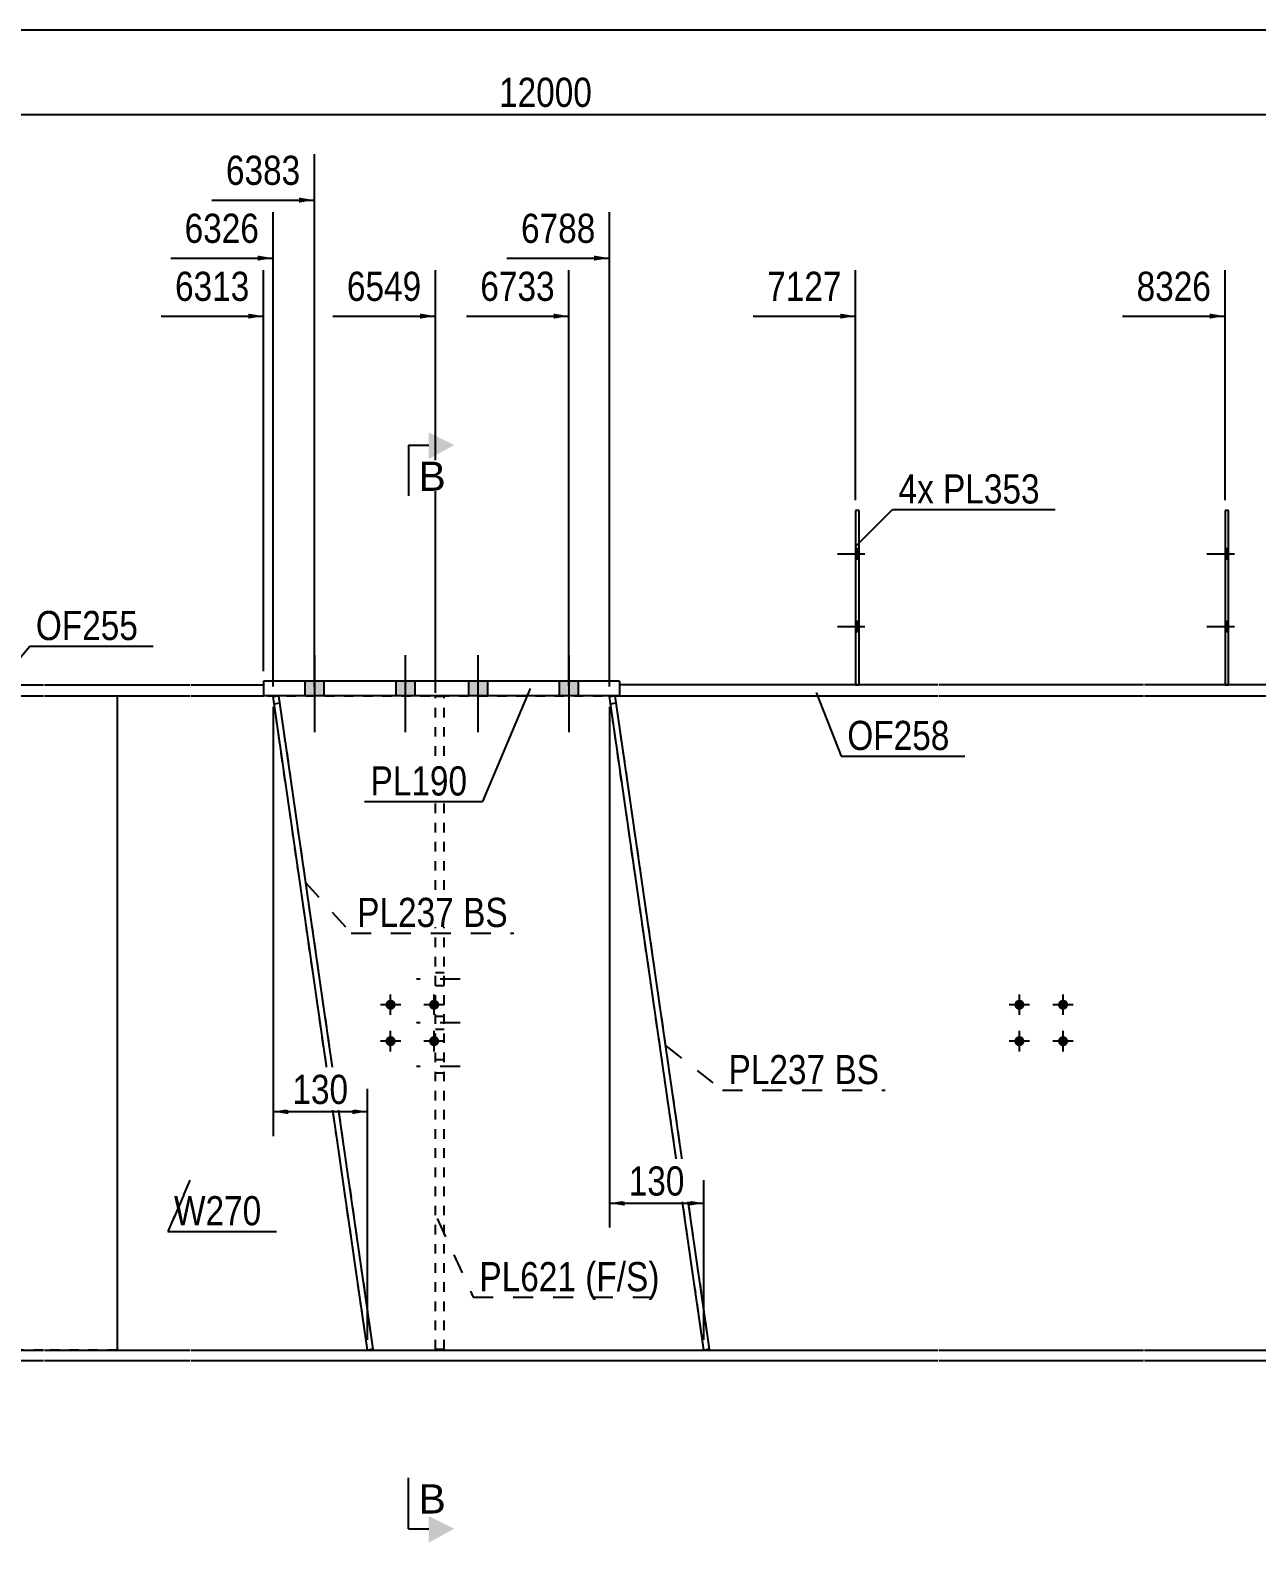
# Model space of a CAD drawing. Header units: millimetres. Extents: x -248 to 165, y -164 to 123.
# Drawn here: x -82.5 to 38.1, y -26.1 to 122.5 of the extents above; entities that cross this region are included whole.
import ezdxf

# ---------------------------------------------------------------- set-up
doc = ezdxf.new("R2010")
doc.units = ezdxf.units.MM
doc.linetypes.add('DXK_LINE_DOT1', pattern=[1.8814, 0.9407, -0.9407])
doc.linetypes.add('DXK_LINE_DOT2', pattern=[3.9198, 1.9599, -1.9599])
doc.styles.add('Arial', font='ARIAL.TTF', dxfattribs={"height": 0.2})
doc.styles.add('Arial Narrow', font='ARIALN.TTF', dxfattribs={"height": 0.2})

# ---------------------------------------------------------------- blocks, each defined once
blk = doc.blocks.new('Unknown-623355629-1210')
at = {"color": 5, "linetype": 'Continuous'}
blk.add_line((164.92, 122.54), (-245.08, 122.54), dxfattribs=at)
blk = doc.blocks.new('Bolt-623355629-1814 - 1758')
at = {"linetype": 'Continuous'}
for points in [[(-53.62, 58.57), (-55.48, 58.57), (-55.48, 57.14), (-53.62, 57.14)], [(-53.62, 58.57), (-55.48, 58.57), (-55.48, 57.14), (-53.62, 57.14)], [(-44.69, 58.57), (-46.55, 58.57), (-46.55, 57.14), (-44.69, 57.14)], [(-44.69, 58.57), (-46.55, 58.57), (-46.55, 57.14), (-44.69, 57.14)], [(-37.55, 58.57), (-39.41, 58.57), (-39.41, 57.14), (-37.55, 57.14)], [(-37.55, 58.57), (-39.41, 58.57), (-39.41, 57.14), (-37.55, 57.14)], [(-28.62, 58.57), (-30.48, 58.57), (-30.48, 57.14), (-28.62, 57.14)], [(-28.62, 58.57), (-30.48, 58.57), (-30.48, 57.14), (-28.62, 57.14)]]:
    blk.add_hatch(color=3, dxfattribs=at).paths.add_polyline_path(points)
at = {"color": 3, "linetype": 'Continuous'}
for p, q in [((-54.55, 61.14), (-54.55, 53.57)), ((-54.55, 61.14), (-54.55, 53.57)), ((-45.62, 61.14), (-45.62, 53.57)), ((-45.62, 61.14), (-45.62, 53.57)), ((-38.48, 61.14), (-38.48, 53.57)), ((-38.48, 61.14), (-38.48, 53.57)), ((-29.55, 61.14), (-29.55, 53.57)), ((-29.55, 61.14), (-29.55, 53.57)), ((-55.48, 58.57), (-55.48, 57.14)), ((-55.48, 58.57), (-55.48, 57.14)), ((-53.62, 58.57), (-53.62, 57.14)), ((-53.62, 58.57), (-53.62, 57.14)), ((-46.55, 58.57), (-46.55, 57.14)), ((-46.55, 58.57), (-46.55, 57.14)), ((-44.69, 58.57), (-44.69, 57.14)), ((-44.69, 58.57), (-44.69, 57.14)), ((-39.41, 58.57), (-39.41, 57.14)), ((-39.41, 58.57), (-39.41, 57.14)), ((-37.55, 58.57), (-37.55, 57.14)), ((-37.55, 58.57), (-37.55, 57.14)), ((-30.48, 58.57), (-30.48, 57.14)), ((-30.48, 58.57), (-30.48, 57.14)), ((-28.62, 58.57), (-28.62, 57.14)), ((-28.62, 58.57), (-28.62, 57.14))]:
    blk.add_line(p, q, dxfattribs=at)
blk = doc.blocks.new('Part-623355629-1781 - 1758')
at = {"color": 7, "linetype": 'DXK_LINE_DOT1'}
for p, q in [((-58.61, 57.06), (-58.04, 57.14)), ((-49.33, -7.14), (-58.61, 57.06)), ((-48.76, -7.06), (-58.04, 57.14)), ((-58.51, 56.35), (-57.94, 56.44)), ((-48.76, -7.06), (-49.33, -7.14))]:
    blk.add_line(p, q, dxfattribs=at)
blk = doc.blocks.new('Part-623355629-1786 - 1758')
at = {"color": 7, "linetype": 'DXK_LINE_DOT1'}
for p, q in [((-25.56, 57.06), (-24.99, 57.14)), ((-16.27, -7.14), (-25.56, 57.06)), ((-15.71, -7.06), (-24.99, 57.14)), ((-25.45, 56.35), (-24.89, 56.44)), ((-15.71, -7.06), (-16.27, -7.14))]:
    blk.add_line(p, q, dxfattribs=at)
blk = doc.blocks.new('Part-623355629-1808 - 1758')
at = {"color": 2, "linetype": 'Continuous'}
for p, q in [((-58.04, 57.14), (-58.61, 57.06)), ((-49.33, -7.14), (-58.61, 57.06)), ((-48.76, -7.06), (-58.04, 57.14)), ((-48.76, -7.06), (-49.33, -7.14))]:
    blk.add_line(p, q, dxfattribs=at)
blk = doc.blocks.new('Part-623355629-2319 - 1758')
at = {"color": 2, "linetype": 'Continuous'}
for p, q in [((35.29, 75.36), (34.94, 75.36)), ((34.94, 75.36), (34.94, 58.21)), ((35.29, 58.21), (35.29, 75.36))]:
    blk.add_line(p, q, dxfattribs=at)
at = {"color": 7, "linetype": 'DXK_LINE_DOT1'}
blk.add_line((34.94, 58.21), (35.29, 58.21), dxfattribs=at)
blk = doc.blocks.new('Part-623355629-1813 - 1758')
at = {"color": 2, "linetype": 'Continuous'}
for p, q in [((-24.99, 57.14), (-25.56, 57.06)), ((-16.27, -7.14), (-25.56, 57.06)), ((-15.71, -7.06), (-24.99, 57.14)), ((-15.71, -7.06), (-16.27, -7.14))]:
    blk.add_line(p, q, dxfattribs=at)
blk = doc.blocks.new('Part-623355629-1836 - 1758')
at = {"color": 2, "linetype": 'Continuous'}
for p, q in [((-24.55, 58.57), (-59.55, 58.57)), ((-59.55, 58.57), (-59.55, 57.14)), ((-24.55, 58.57), (-24.55, 57.14)), ((-24.55, 57.14), (-59.55, 57.14))]:
    blk.add_line(p, q, dxfattribs=at)
blk = doc.blocks.new('Part-623355629-1841 - 1758')
at = {"color": 2, "linetype": 'Continuous'}
for p, q in [((-88.32, 58.21), (-88.32, 57.14)), ((-88.32, 58.21), (-81.18, 58.21)), ((-81.08, 58.21), (-66.79, 58.21)), ((-66.69, 58.21), (-59.55, 58.21)), ((-88.32, 57.14), (-81.18, 57.14)), ((-81.08, 57.14), (-66.79, 57.14)), ((-66.69, 57.14), (-59.55, 57.14))]:
    blk.add_line(p, q, dxfattribs=at)
at = {"color": 7, "linetype": 'DXK_LINE_DOT1'}
blk.add_line((-59.55, 58.21), (-59.55, 57.14), dxfattribs=at)
blk = doc.blocks.new('Part-623355629-1899 - 1758')
at = {"color": 7, "linetype": 'DXK_LINE_DOT1'}
for p, q in [((-211.43, 57.14), (-172.14, 57.14)), ((-211.43, -7.14), (-211.43, 57.14)), ((-172.04, 57.14), (-149.16, 57.14)), ((-149.06, 57.14), (-128.48, 57.14)), ((-128.38, 57.14), (-108.24, 57.14)), ((-108.14, 57.14), (-81.18, 57.14)), ((-81.08, 57.14), (-73.94, 57.14)), ((-172.14, -7.14), (-211.43, -7.14)), ((-149.16, -7.14), (-172.04, -7.14)), ((-128.48, -7.14), (-149.06, -7.14)), ((-108.24, -7.14), (-128.38, -7.14)), ((-81.18, -7.14), (-108.14, -7.14)), ((-73.94, -7.14), (-81.08, -7.14))]:
    blk.add_line(p, q, dxfattribs=at)
at = {"color": 2, "linetype": 'Continuous'}
blk.add_line((-73.94, 57.14), (-73.94, -7.14), dxfattribs=at)
blk = doc.blocks.new('Part-623355629-2314 - 1758')
at = {"color": 2, "linetype": 'Continuous'}
for p, q in [((-1.01, 75.36), (-1.37, 75.36)), ((-1.37, 75.36), (-1.37, 58.21)), ((-1.01, 58.21), (-1.01, 75.36))]:
    blk.add_line(p, q, dxfattribs=at)
at = {"color": 7, "linetype": 'DXK_LINE_DOT1'}
blk.add_line((-1.37, 58.21), (-1.01, 58.21), dxfattribs=at)
blk = doc.blocks.new('Part-623355629-2201 - 1758')
at = {"color": 7, "linetype": 'DXK_LINE_DOT1'}
for p, q in [((-73.94, 57.14), (-73.94, -7.14)), ((-73.94, 57.14), (-66.79, 57.14)), ((-66.69, 57.14), (6.71, 57.14)), ((6.81, 57.14), (26.94, 57.14)), ((27.04, 57.14), (43.01, 57.14)), ((43.11, 57.14), (57.39, 57.14)), ((57.49, 57.14), (77.63, 57.14)), ((77.73, 57.14), (93.7, 57.14)), ((93.8, 57.14), (113.94, 57.14)), ((114.04, 57.14), (130.18, 57.14)), ((130.28, 57.14), (148.14, 57.14)), ((148.14, 57.14), (148.14, -7.14)), ((-73.94, -7.14), (-66.79, -7.14)), ((-66.69, -7.14), (6.71, -7.14)), ((6.81, -7.14), (26.94, -7.14)), ((27.04, -7.14), (43.01, -7.14)), ((43.11, -7.14), (57.39, -7.14)), ((57.49, -7.14), (77.63, -7.14)), ((77.73, -7.14), (93.7, -7.14)), ((93.8, -7.14), (113.94, -7.14)), ((114.04, -7.14), (121.75, -7.14)), ((122.11, -7.14), (130.18, -7.14)), ((130.28, -7.14), (148.14, -7.14))]:
    blk.add_line(p, q, dxfattribs=at)
blk = doc.blocks.new('Part-623355629-2044 - 1758')
at = {"color": 2, "linetype": 'Continuous'}
for p, q in [((-88.32, -8.21), (-88.32, -7.14)), ((-88.32, -7.14), (-81.18, -7.14)), ((-81.08, -7.14), (-66.79, -7.14)), ((-66.69, -7.14), (6.71, -7.14)), ((6.81, -7.14), (26.94, -7.14)), ((27.04, -7.14), (43.01, -7.14)), ((43.11, -7.14), (50.25, -7.14)), ((50.25, -7.14), (50.25, -8.21)), ((-81.18, -8.21), (-88.32, -8.21)), ((-66.79, -8.21), (-81.08, -8.21)), ((6.71, -8.21), (-66.69, -8.21)), ((26.94, -8.21), (6.81, -8.21)), ((43.01, -8.21), (27.04, -8.21)), ((50.25, -8.21), (43.11, -8.21))]:
    blk.add_line(p, q, dxfattribs=at)
blk = doc.blocks.new('Part-623355629-2066 - 1758')
at = {"color": 2, "linetype": 'Continuous'}
for p, q in [((6.71, 58.21), (-24.55, 58.21)), ((26.94, 58.21), (6.81, 58.21)), ((43.01, 58.21), (27.04, 58.21)), ((50.25, 58.21), (43.11, 58.21)), ((50.25, 57.14), (50.25, 58.21)), ((-24.55, 57.14), (6.71, 57.14)), ((6.81, 57.14), (26.94, 57.14)), ((27.04, 57.14), (43.01, 57.14)), ((43.11, 57.14), (50.25, 57.14))]:
    blk.add_line(p, q, dxfattribs=at)
at = {"color": 7, "linetype": 'DXK_LINE_DOT1'}
blk.add_line((-24.55, 58.21), (-24.55, 57.14), dxfattribs=at)
blk = doc.blocks.new('Part-623355629-2351 - 1758')
at = {"color": 7, "linetype": 'DXK_LINE_DOT1'}
for p, q in [((-41.8, 57.07), (-42.66, 57.07)), ((-42.66, -7.07), (-42.66, 57.07)), ((-41.8, -7.07), (-41.8, 57.07)), ((-41.8, -7.07), (-42.66, -7.07))]:
    blk.add_line(p, q, dxfattribs=at)
blk = doc.blocks.new('Bolt-623355629-2357 - 1758')
at = {"linetype": 'Continuous'}
for points in [[(14.23, 26.79, -1), (15.23, 26.79, -1)], [(18.52, 26.79, -1), (19.52, 26.79, -1)], [(14.23, 23.21, -1), (15.23, 23.21, -1)], [(18.52, 23.21, -1), (19.52, 23.21, -1)]]:
    blk.add_hatch(color=3, dxfattribs=at).paths.add_polyline_path(points)
at = {"color": 3, "linetype": 'Continuous'}
for p, q in [((15.73, 26.79), (13.73, 26.79)), ((14.73, 25.79), (14.73, 27.79)), ((20.02, 26.79), (18.02, 26.79)), ((19.02, 25.79), (19.02, 27.79)), ((14.73, 22.21), (14.73, 24.21)), ((19.02, 22.21), (19.02, 24.21)), ((15.73, 23.21), (13.73, 23.21)), ((20.02, 23.21), (18.02, 23.21))]:
    blk.add_line(p, q, dxfattribs=at)
blk = doc.blocks.new('Bolt-623355629-2365 - 1758')
at = {"linetype": 'Continuous'}
for points in [[(-1.01, 70.57), (-1.01, 71.57), (-1.37, 71.57), (-1.37, 70.57)], [(-1.01, 70.57), (-1.01, 71.57), (-1.37, 71.57), (-1.37, 70.57)], [(-1.01, 63.43), (-1.01, 64.43), (-1.37, 64.43), (-1.37, 63.43)], [(-1.01, 63.43), (-1.01, 64.43), (-1.37, 64.43), (-1.37, 63.43)]]:
    blk.add_hatch(color=3, dxfattribs=at).paths.add_polyline_path(points)
at = {"color": 3, "linetype": 'Continuous'}
for p, q in [((-1.01, 71.57), (-1.37, 71.57)), ((-1.01, 71.57), (-1.37, 71.57)), ((-0.44, 71.07), (-3.15, 71.07)), ((-0.44, 71.07), (-3.15, 71.07)), ((-1.01, 70.57), (-1.37, 70.57)), ((-1.01, 70.57), (-1.37, 70.57)), ((-0.44, 63.93), (-3.15, 63.93)), ((-0.44, 63.93), (-3.15, 63.93)), ((-1.01, 64.43), (-1.37, 64.43)), ((-1.01, 64.43), (-1.37, 64.43)), ((-1.01, 63.43), (-1.37, 63.43)), ((-1.01, 63.43), (-1.37, 63.43))]:
    blk.add_line(p, q, dxfattribs=at)
blk = doc.blocks.new('Bolt-623355629-2366 - 1758')
at = {"linetype": 'Continuous'}
for points in [[(35.29, 70.57), (35.29, 71.57), (34.94, 71.57), (34.94, 70.57)], [(35.29, 70.57), (35.29, 71.57), (34.94, 71.57), (34.94, 70.57)], [(35.29, 63.43), (35.29, 64.43), (34.94, 64.43), (34.94, 63.43)], [(35.29, 63.43), (35.29, 64.43), (34.94, 64.43), (34.94, 63.43)]]:
    blk.add_hatch(color=3, dxfattribs=at).paths.add_polyline_path(points)
at = {"color": 3, "linetype": 'Continuous'}
for p, q in [((35.29, 71.57), (34.94, 71.57)), ((35.29, 71.57), (34.94, 71.57)), ((35.87, 71.07), (33.15, 71.07)), ((35.87, 71.07), (33.15, 71.07)), ((35.29, 70.57), (34.94, 70.57)), ((35.29, 70.57), (34.94, 70.57)), ((35.87, 63.93), (33.15, 63.93)), ((35.87, 63.93), (33.15, 63.93)), ((35.29, 64.43), (34.94, 64.43)), ((35.29, 64.43), (34.94, 64.43)), ((35.29, 63.43), (34.94, 63.43)), ((35.29, 63.43), (34.94, 63.43))]:
    blk.add_line(p, q, dxfattribs=at)
blk = doc.blocks.new('Bolt-623355629-2369 - 1758')
at = {"color": 3, "linetype": 'DXK_LINE_DOT2'}
for p, q in [((-41.8, 29.93), (-42.66, 29.93)), ((-40.23, 29.29), (-44.52, 29.29)), ((-41.8, 28.64), (-42.66, 28.64)), ((-41.8, 25.64), (-42.66, 25.64)), ((-40.23, 25), (-44.52, 25)), ((-41.8, 24.36), (-42.66, 24.36)), ((-41.8, 21.36), (-42.66, 21.36)), ((-40.23, 20.71), (-44.52, 20.71)), ((-41.8, 20.07), (-42.66, 20.07))]:
    blk.add_line(p, q, dxfattribs=at)
blk = doc.blocks.new('Bolt-623355629-2370 - 1758')
at = {"linetype": 'Continuous'}
for points in [[(-47.56, 26.79, -1), (-46.56, 26.79, -1)], [(-43.28, 26.79, -1), (-42.28, 26.79, -1)], [(-47.56, 23.21, -1), (-46.56, 23.21, -1)], [(-43.28, 23.21, -1), (-42.28, 23.21, -1)]]:
    blk.add_hatch(color=3, dxfattribs=at).paths.add_polyline_path(points)
at = {"color": 3, "linetype": 'Continuous'}
for p, q in [((-46.06, 26.79), (-48.06, 26.79)), ((-47.06, 25.79), (-47.06, 27.79)), ((-41.78, 26.79), (-43.78, 26.79)), ((-42.78, 25.79), (-42.78, 27.79)), ((-47.06, 22.21), (-47.06, 24.21)), ((-42.78, 22.21), (-42.78, 24.21)), ((-46.06, 23.21), (-48.06, 23.21)), ((-41.78, 23.21), (-43.78, 23.21))]:
    blk.add_line(p, q, dxfattribs=at)
blk = doc.blocks.new('StraightDimension-623355629-11448 - 1758')
at = {"linetype": 'Continuous'}
blk.add_hatch(color=7, dxfattribs=at).paths.add_polyline_path([(-60.11, 100.4), (-58.61, 100.15), (-60.11, 99.9)])
at = {"color": 7, "linetype": 'Continuous'}
for p, q in [((-58.61, 58.06), (-58.61, 104.65)), ((-68.67, 100.15), (-58.61, 100.15))]:
    blk.add_line(p, q, dxfattribs=at)
at = {"color": 0}
blk.add_wipeout([(-59.38, 101.05), (-59.38, 105.25), (-67.9, 105.25), (-67.9, 101.05)], dxfattribs=at)
at = {"color": 3, "style": 'Arial Narrow'}
blk.add_text('6326', height=2.863, dxfattribs=at).set_placement((-67.3, 101.65))
blk = doc.blocks.new('StraightDimension-623355629-2966 - 1758')
at = {"linetype": 'Continuous'}
for points in [[(-57.11, 16.04), (-58.61, 16.29), (-57.11, 16.54)], [(-50.83, 16.54), (-49.33, 16.29), (-50.83, 16.04)]]:
    blk.add_hatch(color=7, dxfattribs=at).paths.add_polyline_path(points)
at = {"color": 7, "linetype": 'Continuous'}
for p, q in [((-58.61, 56.06), (-58.61, 13.89)), ((-49.33, -6.14), (-49.33, 18.54)), ((-58.61, 16.29), (-49.33, 16.29))]:
    blk.add_line(p, q, dxfattribs=at)
at = {"color": 0}
blk.add_wipeout([(-50.63, 16.44), (-50.63, 20.64), (-57.31, 20.64), (-57.31, 16.44)], dxfattribs=at)
at = {"color": 3, "style": 'Arial Narrow'}
blk.add_text('130', height=2.863, dxfattribs=at).set_placement((-56.71, 17.04))
blk = doc.blocks.new('StraightDimension-623355629-11446 - 1758')
at = {"linetype": 'Continuous'}
blk.add_hatch(color=7, dxfattribs=at).paths.add_polyline_path([(-44.16, 94.7), (-42.66, 94.45), (-44.16, 94.2)])
at = {"color": 7, "linetype": 'Continuous'}
for p, q in [((-42.66, 57.45), (-42.66, 98.95)), ((-52.72, 94.45), (-42.66, 94.45))]:
    blk.add_line(p, q, dxfattribs=at)
at = {"color": 0}
blk.add_wipeout([(-43.44, 95.35), (-43.44, 99.55), (-51.95, 99.55), (-51.95, 95.35)], dxfattribs=at)
at = {"color": 3, "style": 'Arial Narrow'}
blk.add_text('6549', height=2.863, dxfattribs=at).set_placement((-51.35, 95.95))
blk = doc.blocks.new('StraightDimension-623355629-2682 - 1758')
at = {"color": 7, "linetype": 'Continuous'}
blk.add_line((-213.21, 114.26), (149.56, 114.26), dxfattribs=at)
at = {"color": 0}
blk.add_wipeout([(-26.65, 114.41), (-26.65, 118.61), (-37, 118.61), (-37, 114.41)], dxfattribs=at)
at = {"color": 3, "style": 'Arial Narrow'}
blk.add_text('12000', height=2.863, dxfattribs=at).set_placement((-36.4, 115.01))
blk = doc.blocks.new('StraightDimension-623355629-2979 - 1758')
at = {"linetype": 'Continuous'}
for points in [[(-24.06, 7.04), (-25.56, 7.29), (-24.06, 7.54)], [(-17.77, 7.54), (-16.27, 7.29), (-17.77, 7.04)]]:
    blk.add_hatch(color=7, dxfattribs=at).paths.add_polyline_path(points)
at = {"color": 7, "linetype": 'Continuous'}
for p, q in [((-25.56, 56.06), (-25.56, 4.89)), ((-16.27, -6.14), (-16.27, 9.54)), ((-25.56, 7.29), (-16.27, 7.29))]:
    blk.add_line(p, q, dxfattribs=at)
at = {"color": 0}
blk.add_wipeout([(-17.57, 7.44), (-17.57, 11.64), (-24.26, 11.64), (-24.26, 7.44)], dxfattribs=at)
at = {"color": 3, "style": 'Arial Narrow'}
blk.add_text('130', height=2.863, dxfattribs=at).set_placement((-23.66, 8.04))
blk = doc.blocks.new('StraightDimension-623355629-11442 - 1758')
at = {"linetype": 'Continuous'}
blk.add_hatch(color=7, dxfattribs=at).paths.add_polyline_path([(33.44, 94.7), (34.94, 94.45), (33.44, 94.2)])
at = {"color": 7, "linetype": 'Continuous'}
for p, q in [((34.94, 76.36), (34.94, 98.95)), ((24.87, 94.45), (34.94, 94.45))]:
    blk.add_line(p, q, dxfattribs=at)
at = {"color": 0}
blk.add_wipeout([(34.16, 95.35), (34.16, 99.55), (25.65, 99.55), (25.65, 95.35)], dxfattribs=at)
at = {"color": 3, "style": 'Arial Narrow'}
blk.add_text('8326', height=2.863, dxfattribs=at).set_placement((26.25, 95.95))
blk = doc.blocks.new('StraightDimension-623355629-11443 - 1758')
at = {"linetype": 'Continuous'}
blk.add_hatch(color=7, dxfattribs=at).paths.add_polyline_path([(-2.87, 94.7), (-1.37, 94.45), (-2.87, 94.2)])
at = {"color": 7, "linetype": 'Continuous'}
for p, q in [((-1.37, 76.36), (-1.37, 98.95)), ((-11.43, 94.45), (-1.37, 94.45))]:
    blk.add_line(p, q, dxfattribs=at)
at = {"color": 0}
blk.add_wipeout([(-2.14, 95.35), (-2.14, 99.55), (-10.65, 99.55), (-10.65, 95.35)], dxfattribs=at)
at = {"color": 3, "style": 'Arial Narrow'}
blk.add_text('7127', height=2.863, dxfattribs=at).set_placement((-10.05, 95.95))
blk = doc.blocks.new('StraightDimension-623355629-11444 - 1758')
at = {"linetype": 'Continuous'}
blk.add_hatch(color=7, dxfattribs=at).paths.add_polyline_path([(-27.06, 100.4), (-25.56, 100.15), (-27.06, 99.9)])
at = {"color": 7, "linetype": 'Continuous'}
for p, q in [((-25.56, 58.06), (-25.56, 104.65)), ((-35.62, 100.15), (-25.56, 100.15))]:
    blk.add_line(p, q, dxfattribs=at)
at = {"color": 0}
blk.add_wipeout([(-26.33, 101.05), (-26.33, 105.25), (-34.84, 105.25), (-34.84, 101.05)], dxfattribs=at)
at = {"color": 3, "style": 'Arial Narrow'}
blk.add_text('6788', height=2.863, dxfattribs=at).set_placement((-34.24, 101.65))
blk = doc.blocks.new('StraightDimension-623355629-11445 - 1758')
at = {"linetype": 'Continuous'}
blk.add_hatch(color=7, dxfattribs=at).paths.add_polyline_path([(-31.05, 94.7), (-29.55, 94.45), (-31.05, 94.2)])
at = {"color": 7, "linetype": 'Continuous'}
for p, q in [((-29.55, 58.14), (-29.55, 98.95)), ((-39.61, 94.45), (-29.55, 94.45))]:
    blk.add_line(p, q, dxfattribs=at)
at = {"color": 0}
blk.add_wipeout([(-30.33, 95.35), (-30.33, 99.55), (-38.84, 99.55), (-38.84, 95.35)], dxfattribs=at)
at = {"color": 3, "style": 'Arial Narrow'}
blk.add_text('6733', height=2.863, dxfattribs=at).set_placement((-38.24, 95.95))
blk = doc.blocks.new('StraightDimension-623355629-11447 - 1758')
at = {"linetype": 'Continuous'}
blk.add_hatch(color=7, dxfattribs=at).paths.add_polyline_path([(-56.05, 106.1), (-54.55, 105.85), (-56.05, 105.6)])
at = {"color": 7, "linetype": 'Continuous'}
for p, q in [((-54.55, 58.06), (-54.55, 110.35)), ((-64.61, 105.85), (-54.55, 105.85))]:
    blk.add_line(p, q, dxfattribs=at)
at = {"color": 0}
blk.add_wipeout([(-55.33, 106.75), (-55.33, 110.95), (-63.84, 110.95), (-63.84, 106.75)], dxfattribs=at)
at = {"color": 3, "style": 'Arial Narrow'}
blk.add_text('6383', height=2.863, dxfattribs=at).set_placement((-63.24, 107.35))
blk = doc.blocks.new('StraightDimension-623355629-11449 - 1758')
at = {"linetype": 'Continuous'}
blk.add_hatch(color=7, dxfattribs=at).paths.add_polyline_path([(-61.05, 94.7), (-59.55, 94.45), (-61.05, 94.2)])
at = {"color": 7, "linetype": 'Continuous'}
for p, q in [((-59.55, 59.57), (-59.55, 98.95)), ((-69.61, 94.45), (-59.55, 94.45))]:
    blk.add_line(p, q, dxfattribs=at)
at = {"color": 0}
blk.add_wipeout([(-60.33, 95.35), (-60.33, 99.55), (-68.84, 99.55), (-68.84, 95.35)], dxfattribs=at)
at = {"color": 3, "style": 'Arial Narrow'}
blk.add_text('6313', height=2.863, dxfattribs=at).set_placement((-68.24, 95.95))
blk = doc.blocks.new('MarkSet-623355629-3089 - 1758')
at = {"color": 0}
for points in [[(6.33, 76.04), (6.33, 79.04), (2.86, 79.04), (2.86, 76.04)], [(16.74, 76.04), (16.74, 79.04), (7.23, 79.04), (7.23, 76.04)]]:
    blk.add_wipeout(points, dxfattribs=at)
for points in [[(6.33, 76.04), (6.33, 79.04), (2.86, 79.04), (2.86, 76.04)], [(16.74, 76.04), (16.74, 79.04), (7.23, 79.04), (7.23, 76.04)]]:
    blk.add_wipeout(points, dxfattribs=at)
at = {"color": 7, "linetype": 'Continuous'}
for p, q in [((-1.27, 71.91), (2.26, 75.44)), ((2.26, 75.44), (18.24, 75.44))]:
    blk.add_line(p, q, dxfattribs=at)
at = {"color": 3, "style": 'Arial Narrow'}
for s, p in [('4x', (2.86, 76.04)), ('PL353', (7.23, 76.04))]:
    blk.add_text(s, height=2.863, dxfattribs=at).set_placement(p)
blk = doc.blocks.new('Mark-623355629-1832 - 1758')
at = {"color": 7, "linetype": 'Continuous'}
blk.add_line((-33.35, 57.85), (-38.03, 46.75), dxfattribs=at)
at = {"color": 0}
blk.add_wipeout([(-39.53, 47.35), (-39.53, 50.35), (-49.03, 50.35), (-49.03, 47.35)], dxfattribs=at)
blk.add_wipeout([(-39.53, 47.35), (-39.53, 50.35), (-49.03, 50.35), (-49.03, 47.35)], dxfattribs=at)
at = {"color": 7, "linetype": 'Continuous'}
blk.add_line((-49.63, 46.75), (-38.03, 46.75), dxfattribs=at)
at = {"color": 3, "style": 'Arial Narrow'}
blk.add_text('PL190', height=2.863, dxfattribs=at).set_placement((-49.03, 47.35))
blk = doc.blocks.new('Mark-623355629-1837 - 1758')
at = {"color": 0}
blk.add_wipeout([(-71.88, 62.62), (-71.88, 65.62), (-81.92, 65.62), (-81.92, 62.62)], dxfattribs=at)
blk.add_wipeout([(-71.88, 62.62), (-71.88, 65.62), (-81.92, 65.62), (-81.92, 62.62)], dxfattribs=at)
at = {"color": 7, "linetype": 'Continuous'}
for p, q in [((-85.81, 58.12), (-82.52, 62.02)), ((-82.52, 62.02), (-70.38, 62.02))]:
    blk.add_line(p, q, dxfattribs=at)
at = {"color": 3, "style": 'Arial Narrow'}
blk.add_text('OF255', height=2.863, dxfattribs=at).set_placement((-81.92, 62.62))
blk = doc.blocks.new('Mark-623355629-2062 - 1758')
at = {"color": 0}
blk.add_wipeout([(7.87, 51.82), (7.87, 54.82), (-2.18, 54.82), (-2.18, 51.82)], dxfattribs=at)
blk.add_wipeout([(7.87, 51.82), (7.87, 54.82), (-2.18, 54.82), (-2.18, 51.82)], dxfattribs=at)
at = {"color": 7, "linetype": 'Continuous'}
for p, q in [((-5.24, 57.48), (-2.78, 51.22)), ((-2.78, 51.22), (9.37, 51.22))]:
    blk.add_line(p, q, dxfattribs=at)
at = {"color": 3, "style": 'Arial Narrow'}
blk.add_text('OF258', height=2.863, dxfattribs=at).set_placement((-2.18, 51.82))
blk = doc.blocks.new('Mark-623355629-2197 - 1758')
at = {"color": 0}
blk.add_wipeout([(-59.76, 5.12), (-59.76, 8.12), (-68.34, 8.12), (-68.34, 5.12)], dxfattribs=at)
blk.add_wipeout([(-59.76, 5.12), (-59.76, 8.12), (-68.34, 8.12), (-68.34, 5.12)], dxfattribs=at)
at = {"color": 7, "linetype": 'Continuous'}
for p, q in [((-66.78, 9.54), (-68.94, 4.52)), ((-68.94, 4.52), (-58.26, 4.52))]:
    blk.add_line(p, q, dxfattribs=at)
at = {"color": 3, "style": 'Arial Narrow'}
blk.add_text('W270', height=2.863, dxfattribs=at).set_placement((-68.34, 5.12))
blk = doc.blocks.new('Mark-623355629-2347 - 1758')
at = {"color": 0}
for points in [[(-28.83, -1.36), (-28.83, 1.64), (-38.33, 1.64), (-38.33, -1.36)], [(-20.63, -1.36), (-20.63, 1.64), (-27.93, 1.64), (-27.93, -1.36)]]:
    blk.add_wipeout(points, dxfattribs=at)
for points in [[(-28.83, -1.36), (-28.83, 1.64), (-38.33, 1.64), (-38.33, -1.36)], [(-20.63, -1.36), (-20.63, 1.64), (-27.93, 1.64), (-27.93, -1.36)]]:
    blk.add_wipeout(points, dxfattribs=at)
at = {"color": 7, "linetype": 'DXK_LINE_DOT2'}
for p, q in [((-42.47, 5.78), (-38.93, -1.96)), ((-38.93, -1.96), (-20.03, -1.96))]:
    blk.add_line(p, q, dxfattribs=at)
at = {"color": 3, "style": 'Arial Narrow'}
for s, p in [('PL621', (-38.33, -1.36)), ('(F/', (-27.93, -1.36)), ('S)', (-23.92, -1.36))]:
    blk.add_text(s, height=2.863, dxfattribs=at).set_placement(p)
blk = doc.blocks.new('MarkSet-623355629-3055 - 1758')
at = {"color": 0}
for points in [[(-40.83, 34.43), (-40.83, 37.43), (-50.34, 37.43), (-50.34, 34.43)], [(-35.55, 34.43), (-35.55, 37.43), (-39.93, 37.43), (-39.93, 34.43)]]:
    blk.add_wipeout(points, dxfattribs=at)
for points in [[(-40.83, 34.43), (-40.83, 37.43), (-50.34, 37.43), (-50.34, 34.43)], [(-35.55, 34.43), (-35.55, 37.43), (-39.93, 37.43), (-39.93, 34.43)]]:
    blk.add_wipeout(points, dxfattribs=at)
at = {"color": 7, "linetype": 'DXK_LINE_DOT2'}
for p, q in [((-55.42, 38.81), (-50.94, 33.83)), ((-50.94, 33.83), (-34.95, 33.83))]:
    blk.add_line(p, q, dxfattribs=at)
at = {"color": 3, "style": 'Arial Narrow'}
for s, p in [('PL237', (-50.34, 34.43)), ('BS', (-39.93, 34.43))]:
    blk.add_text(s, height=2.863, dxfattribs=at).set_placement(p)
blk = doc.blocks.new('MarkSet-623355629-3061 - 1758')
at = {"color": 0}
for points in [[(-4.34, 18.99), (-4.34, 21.99), (-13.85, 21.99), (-13.85, 18.99)], [(0.94, 18.99), (0.94, 21.99), (-3.44, 21.99), (-3.44, 18.99)]]:
    blk.add_wipeout(points, dxfattribs=at)
for points in [[(-4.34, 18.99), (-4.34, 21.99), (-13.85, 21.99), (-13.85, 18.99)], [(0.94, 18.99), (0.94, 21.99), (-3.44, 21.99), (-3.44, 18.99)]]:
    blk.add_wipeout(points, dxfattribs=at)
at = {"color": 7, "linetype": 'DXK_LINE_DOT2'}
for p, q in [((-20.02, 22.74), (-14.45, 18.39)), ((-14.45, 18.39), (1.54, 18.39))]:
    blk.add_line(p, q, dxfattribs=at)
at = {"color": 3, "style": 'Arial Narrow'}
for s, p in [('PL237', (-13.85, 18.99)), ('BS', (-3.44, 18.99))]:
    blk.add_text(s, height=2.863, dxfattribs=at).set_placement(p)
blk = doc.blocks.new('SectionMark-623355629-12367 - 1758')
at = {"color": 7, "linetype": 'Continuous'}
for p, q in [((-45.31, 81.78), (-45.31, 76.78)), ((-45.31, 81.78), (-43.31, 81.78)), ((-45.31, -24.7), (-45.31, -19.7)), ((-45.31, -24.7), (-43.31, -24.7))]:
    blk.add_line(p, q, dxfattribs=at)
at = {"color": 0, "linetype": 'Continuous'}
for points in [[(-41.65, 77.28), (-41.65, 80.28), (-44.31, 80.28), (-44.31, 77.28)], [(-41.65, -23.2), (-41.65, -20.2), (-44.31, -20.2), (-44.31, -23.2)]]:
    blk.add_wipeout(points, dxfattribs=at)
at = {"linetype": 'Continuous'}
for points in [[(-43.31, 83.03), (-40.81, 81.78), (-43.31, 80.41)], [(-43.31, -23.45), (-40.81, -24.7), (-43.31, -26.07)]]:
    blk.add_hatch(color=7, dxfattribs=at).paths.add_polyline_path(points)
at = {"color": 136, "linetype": 'Continuous', "style": 'Arial'}
for p in [(-44.31, 77.28), (-44.31, -23.2)]:
    blk.add_text('B', height=2.87, dxfattribs=at).set_placement(p)

msp = doc.modelspace()

# ---------------------------------------------------------------- block references
for name in ['Unknown-623355629-1210', 'Part-623355629-2314 - 1758', 'Part-623355629-2319 - 1758', 'Bolt-623355629-2365 - 1758', 'Bolt-623355629-2366 - 1758', 'Bolt-623355629-1814 - 1758', 'Part-623355629-1841 - 1758', 'Part-623355629-1836 - 1758', 'Part-623355629-2066 - 1758', 'Part-623355629-1899 - 1758', 'Part-623355629-2201 - 1758', 'Part-623355629-1781 - 1758', 'Part-623355629-1808 - 1758', 'Part-623355629-2351 - 1758', 'Part-623355629-1786 - 1758', 'Part-623355629-1813 - 1758', 'Bolt-623355629-2369 - 1758', 'Bolt-623355629-2370 - 1758', 'Bolt-623355629-2357 - 1758', 'Part-623355629-2044 - 1758']:
    msp.add_blockref(name, (0, 0))

# ---------------------------------------------------------------- next in the draw order: block references
for name in ['StraightDimension-623355629-11448 - 1758', 'StraightDimension-623355629-11446 - 1758', 'Mark-623355629-2062 - 1758', 'StraightDimension-623355629-2966 - 1758', 'StraightDimension-623355629-2979 - 1758']:
    msp.add_blockref(name, (0, 0))

# ---------------------------------------------------------------- next in the draw order: block references
for name in ['StraightDimension-623355629-2682 - 1758', 'MarkSet-623355629-3055 - 1758', 'MarkSet-623355629-3061 - 1758', 'Mark-623355629-2197 - 1758', 'Mark-623355629-2347 - 1758']:
    msp.add_blockref(name, (0, 0))

# ---------------------------------------------------------------- next in the draw order: block references
for name in ['StraightDimension-623355629-11447 - 1758', 'StraightDimension-623355629-11444 - 1758', 'StraightDimension-623355629-11443 - 1758', 'StraightDimension-623355629-11442 - 1758', 'Mark-623355629-1837 - 1758']:
    msp.add_blockref(name, (0, 0))

# ---------------------------------------------------------------- next in the draw order: block references
for name in ['StraightDimension-623355629-11449 - 1758', 'StraightDimension-623355629-11445 - 1758', 'MarkSet-623355629-3089 - 1758']:
    msp.add_blockref(name, (0, 0))

# ---------------------------------------------------------------- next in the draw order: block references
msp.add_blockref('Mark-623355629-1832 - 1758', (0, 0))

# ---------------------------------------------------------------- next in the draw order: block references
msp.add_blockref('SectionMark-623355629-12367 - 1758', (0, 0))

doc.saveas('drawing.dxf')
